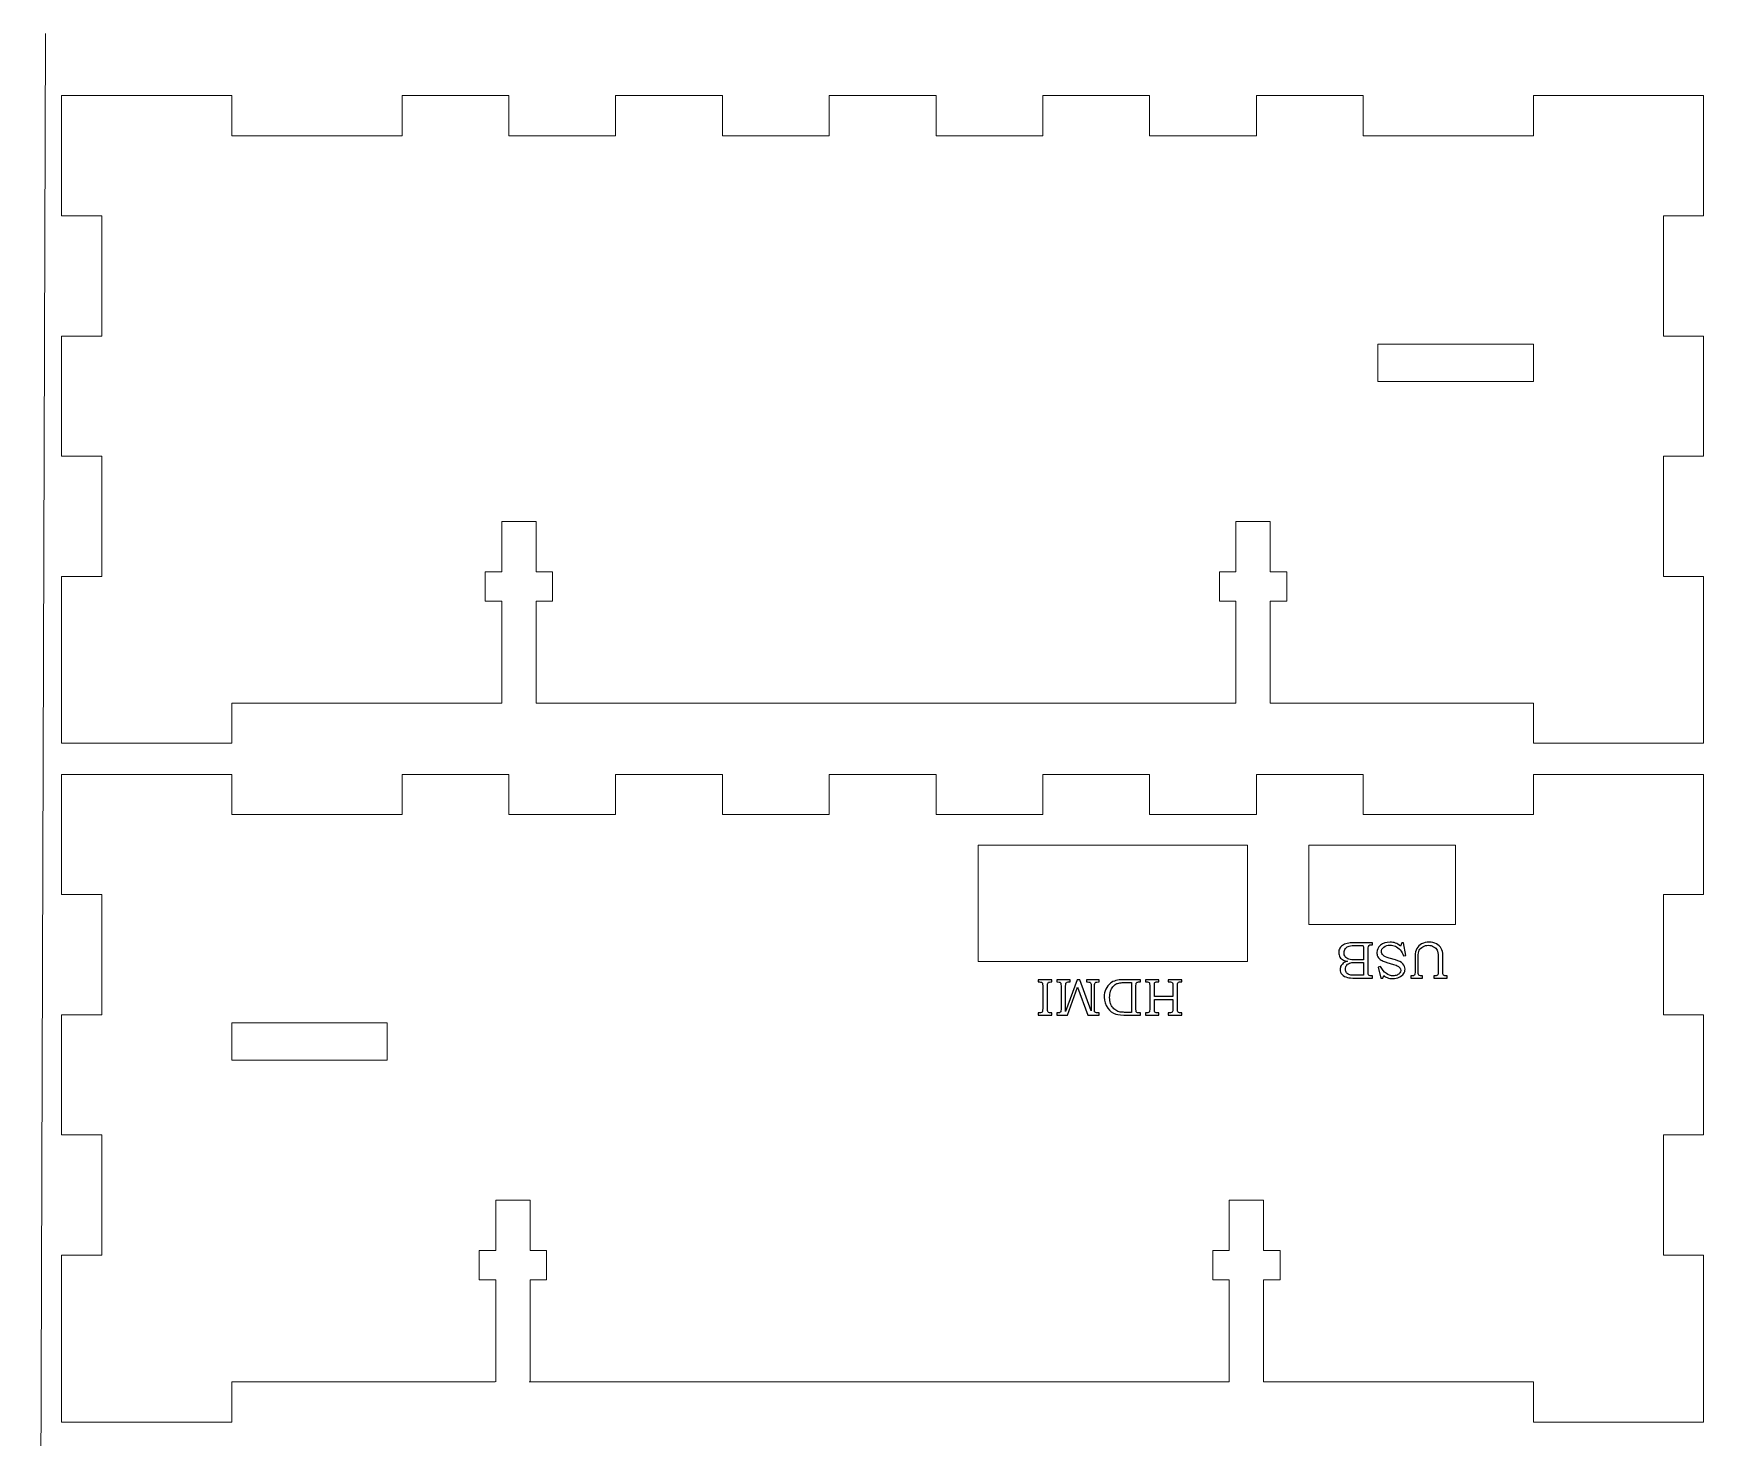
# Model space of a CAD drawing. Header units: inches. Extents: x -11.8 to 10.7, y -6 to 6.
# Drawn here: x -3.29 to 2.08, y 1.48 to 6 of the extents above; entities that cross this region are included whole.
import ezdxf

# ---------------------------------------------------------------- set-up
doc = ezdxf.new("R2010")
doc.units = ezdxf.units.IN
doc.header["$MEASUREMENT"] = 0
doc.layers.add('Layer 1', color=7, linetype='Continuous', plot=False)

msp = doc.modelspace()

# ---------------------------------------------------------------- linework, layer by layer
at = {"layer": 'Layer 1', "color": 250, "lineweight": 9}
msp.add_open_spline([(-3.2507, 6), (-3.2507, 6), (-3.2893, -6), (-3.2893, -6)], degree=3, dxfattribs=at)
at = {"layer": 'Layer 1', "lineweight": 9}
for points in [[(-2.6508, 5.8), (-2.6508, 5.8), (-3.1984, 5.8), (-3.1984, 5.8)], [(-3.1984, 5.4135), (-3.1984, 5.4135), (-3.1984, 5.8), (-3.1984, 5.8)], [(-2.6508, 5.6711), (-2.6508, 5.6711), (-2.6508, 5.8), (-2.6508, 5.8)], [(-1.7596, 5.8), (-1.7596, 5.8), (-2.1032, 5.8), (-2.1032, 5.8)], [(-2.1032, 5.8), (-2.1032, 5.8), (-2.1032, 5.6711), (-2.1032, 5.6711)], [(-1.7596, 5.6711), (-1.7596, 5.6711), (-1.7596, 5.8), (-1.7596, 5.8)], [(-1.0724, 5.8), (-1.0724, 5.8), (-1.416, 5.8), (-1.416, 5.8)], [(-1.416, 5.8), (-1.416, 5.8), (-1.416, 5.6711), (-1.416, 5.6711)], [(-1.0724, 5.6711), (-1.0724, 5.6711), (-1.0724, 5.8), (-1.0724, 5.8)], [(-0.3852, 5.8), (-0.3852, 5.8), (-0.7288, 5.8), (-0.7288, 5.8)], [(-0.7288, 5.8), (-0.7288, 5.8), (-0.7288, 5.6711), (-0.7288, 5.6711)], [(-0.3852, 5.6711), (-0.3852, 5.6711), (-0.3852, 5.8), (-0.3852, 5.8)], [(0.302, 5.8), (0.302, 5.8), (-0.0416, 5.8), (-0.0416, 5.8)], [(-0.0416, 5.8), (-0.0416, 5.8), (-0.0416, 5.6711), (-0.0416, 5.6711)], [(0.302, 5.6711), (0.302, 5.6711), (0.302, 5.8), (0.302, 5.8)], [(0.9892, 5.8), (0.9892, 5.8), (0.6456, 5.8), (0.6456, 5.8)], [(0.6456, 5.8), (0.6456, 5.8), (0.6456, 5.6711), (0.6456, 5.6711)], [(0.9892, 5.6711), (0.9892, 5.6711), (0.9892, 5.8), (0.9892, 5.8)], [(2.0844, 5.8), (2.0844, 5.8), (1.5368, 5.8), (1.5368, 5.8)], [(1.5368, 5.8), (1.5368, 5.8), (1.5368, 5.6711), (1.5368, 5.6711)], [(2.0844, 5.4135), (2.0844, 5.4135), (2.0844, 5.8), (2.0844, 5.8)], [(-2.1032, 5.6711), (-2.1032, 5.6711), (-2.6508, 5.6711), (-2.6508, 5.6711)], [(-1.416, 5.6711), (-1.416, 5.6711), (-1.7596, 5.6711), (-1.7596, 5.6711)], [(-0.7288, 5.6711), (-0.7288, 5.6711), (-1.0724, 5.6711), (-1.0724, 5.6711)], [(-0.0416, 5.6711), (-0.0416, 5.6711), (-0.3852, 5.6711), (-0.3852, 5.6711)], [(0.6456, 5.6711), (0.6456, 5.6711), (0.302, 5.6711), (0.302, 5.6711)], [(1.5368, 5.6711), (1.5368, 5.6711), (0.9892, 5.6711), (0.9892, 5.6711)], [(-3.1984, 5.4135), (-3.1984, 5.4135), (-3.0695, 5.4135), (-3.0695, 5.4135)], [(-3.0695, 5.4135), (-3.0695, 5.4135), (-3.0695, 5.0269), (-3.0695, 5.0269)], [(1.9555, 5.0269), (1.9555, 5.0269), (1.9555, 5.4135), (1.9555, 5.4135)], [(1.9555, 5.4135), (1.9555, 5.4135), (2.0844, 5.4135), (2.0844, 5.4135)], [(-3.0695, 5.0269), (-3.0695, 5.0269), (-3.1984, 5.0269), (-3.1984, 5.0269)], [(-3.1984, 4.6404), (-3.1984, 4.6404), (-3.1984, 5.0269), (-3.1984, 5.0269)], [(2.0844, 5.0269), (2.0844, 5.0269), (1.9555, 5.0269), (1.9555, 5.0269)], [(2.0844, 4.6404), (2.0844, 4.6404), (2.0844, 5.0269), (2.0844, 5.0269)], [(-3.1984, 4.6404), (-3.1984, 4.6404), (-3.0695, 4.6404), (-3.0695, 4.6404)], [(-3.0695, 4.6404), (-3.0695, 4.6404), (-3.0695, 4.2538), (-3.0695, 4.2538)], [(1.9555, 4.2538), (1.9555, 4.2538), (1.9555, 4.6404), (1.9555, 4.6404)], [(1.9555, 4.6404), (1.9555, 4.6404), (2.0844, 4.6404), (2.0844, 4.6404)], [(-1.7825, 4.2691), (-1.7825, 4.2691), (-1.7825, 4.4305), (-1.7825, 4.4305)], [(-1.7825, 4.4305), (-1.7825, 4.4305), (-1.6722, 4.4305), (-1.6722, 4.4305)], [(-1.6722, 4.4305), (-1.6722, 4.4305), (-1.6722, 4.2691), (-1.6722, 4.2691)], [(0.5797, 4.2691), (0.5797, 4.2691), (0.5797, 4.4305), (0.5797, 4.4305)], [(0.5797, 4.4305), (0.5797, 4.4305), (0.69, 4.4305), (0.69, 4.4305)], [(0.69, 4.4305), (0.69, 4.4305), (0.69, 4.2691), (0.69, 4.2691)], [(-3.0695, 4.2538), (-3.0695, 4.2538), (-3.1984, 4.2538), (-3.1984, 4.2538)], [(-3.1984, 3.7173), (-3.1984, 3.7173), (-3.1984, 4.2538), (-3.1984, 4.2538)], [(-1.8356, 4.1746), (-1.8356, 4.1746), (-1.8356, 4.2691), (-1.8356, 4.2691)], [(-1.8356, 4.2691), (-1.8356, 4.2691), (-1.7825, 4.2691), (-1.7825, 4.2691)], [(-1.6722, 4.2691), (-1.6722, 4.2691), (-1.6191, 4.2691), (-1.6191, 4.2691)], [(-1.6191, 4.2691), (-1.6191, 4.2691), (-1.6191, 4.1746), (-1.6191, 4.1746)], [(0.5266, 4.1746), (0.5266, 4.1746), (0.5266, 4.2691), (0.5266, 4.2691)], [(0.5266, 4.2691), (0.5266, 4.2691), (0.5797, 4.2691), (0.5797, 4.2691)], [(0.69, 4.2691), (0.69, 4.2691), (0.7431, 4.2691), (0.7431, 4.2691)], [(0.7431, 4.2691), (0.7431, 4.2691), (0.7431, 4.1746), (0.7431, 4.1746)], [(2.0844, 4.2538), (2.0844, 4.2538), (1.9555, 4.2538), (1.9555, 4.2538)], [(2.0844, 3.7173), (2.0844, 3.7173), (2.0844, 4.2538), (2.0844, 4.2538)], [(-1.7825, 4.1746), (-1.7825, 4.1746), (-1.8356, 4.1746), (-1.8356, 4.1746)], [(-1.7825, 3.8461), (-1.7825, 3.8461), (-1.7825, 4.1746), (-1.7825, 4.1746)], [(-1.6191, 4.1746), (-1.6191, 4.1746), (-1.6722, 4.1746), (-1.6722, 4.1746)], [(-1.6722, 4.1746), (-1.6722, 4.1746), (-1.6722, 3.8461), (-1.6722, 3.8461)], [(0.5797, 4.1746), (0.5797, 4.1746), (0.5266, 4.1746), (0.5266, 4.1746)], [(0.5797, 3.8461), (0.5797, 3.8461), (0.5797, 4.1746), (0.5797, 4.1746)], [(0.7431, 4.1746), (0.7431, 4.1746), (0.69, 4.1746), (0.69, 4.1746)], [(0.69, 4.1746), (0.69, 4.1746), (0.69, 3.8461), (0.69, 3.8461)], [(-2.6508, 3.7173), (-2.6508, 3.7173), (-2.6508, 3.8461), (-2.6508, 3.8461)], [(-2.6508, 3.8461), (-2.6508, 3.8461), (-1.7825, 3.8461), (-1.7825, 3.8461)], [(-1.6722, 3.8461), (-1.6722, 3.8461), (0.5797, 3.8461), (0.5797, 3.8461)], [(0.69, 3.8461), (0.69, 3.8461), (1.5368, 3.8461), (1.5368, 3.8461)], [(1.5368, 3.8461), (1.5368, 3.8461), (1.5368, 3.7173), (1.5368, 3.7173)], [(-3.1984, 3.7173), (-3.1984, 3.7173), (-2.6508, 3.7173), (-2.6508, 3.7173)], [(1.5368, 3.7173), (1.5368, 3.7173), (2.0844, 3.7173), (2.0844, 3.7173)], [(-3.1984, 3.2307), (-3.1984, 3.2307), (-3.1984, 3.6173), (-3.1984, 3.6173)], [(-3.1984, 3.6173), (-3.1984, 3.6173), (-2.6508, 3.6173), (-2.6508, 3.6173)], [(-2.6508, 3.6173), (-2.6508, 3.6173), (-2.6508, 3.4884), (-2.6508, 3.4884)], [(-2.1032, 3.4884), (-2.1032, 3.4884), (-2.1032, 3.6173), (-2.1032, 3.6173)], [(-2.1032, 3.6173), (-2.1032, 3.6173), (-1.7596, 3.6173), (-1.7596, 3.6173)], [(-1.7596, 3.6173), (-1.7596, 3.6173), (-1.7596, 3.4884), (-1.7596, 3.4884)], [(-1.416, 3.4884), (-1.416, 3.4884), (-1.416, 3.6173), (-1.416, 3.6173)], [(-1.416, 3.6173), (-1.416, 3.6173), (-1.0724, 3.6173), (-1.0724, 3.6173)], [(-1.0724, 3.6173), (-1.0724, 3.6173), (-1.0724, 3.4884), (-1.0724, 3.4884)], [(-0.7288, 3.4884), (-0.7288, 3.4884), (-0.7288, 3.6173), (-0.7288, 3.6173)], [(-0.7288, 3.6173), (-0.7288, 3.6173), (-0.3852, 3.6173), (-0.3852, 3.6173)], [(-0.3852, 3.6173), (-0.3852, 3.6173), (-0.3852, 3.4884), (-0.3852, 3.4884)], [(-0.0416, 3.4884), (-0.0416, 3.4884), (-0.0416, 3.6173), (-0.0416, 3.6173)], [(-0.0416, 3.6173), (-0.0416, 3.6173), (0.302, 3.6173), (0.302, 3.6173)], [(0.302, 3.6173), (0.302, 3.6173), (0.302, 3.4884), (0.302, 3.4884)], [(0.6456, 3.4884), (0.6456, 3.4884), (0.6456, 3.6173), (0.6456, 3.6173)], [(0.6456, 3.6173), (0.6456, 3.6173), (0.9892, 3.6173), (0.9892, 3.6173)], [(0.9892, 3.6173), (0.9892, 3.6173), (0.9892, 3.4884), (0.9892, 3.4884)], [(1.5368, 3.4884), (1.5368, 3.4884), (1.5368, 3.6173), (1.5368, 3.6173)], [(1.5368, 3.6173), (1.5368, 3.6173), (2.0844, 3.6173), (2.0844, 3.6173)], [(2.0844, 3.6173), (2.0844, 3.6173), (2.0844, 3.2307), (2.0844, 3.2307)], [(-2.6508, 3.4884), (-2.6508, 3.4884), (-2.1032, 3.4884), (-2.1032, 3.4884)], [(-1.7596, 3.4884), (-1.7596, 3.4884), (-1.416, 3.4884), (-1.416, 3.4884)], [(-1.0724, 3.4884), (-1.0724, 3.4884), (-0.7288, 3.4884), (-0.7288, 3.4884)], [(-0.3852, 3.4884), (-0.3852, 3.4884), (-0.0416, 3.4884), (-0.0416, 3.4884)], [(0.302, 3.4884), (0.302, 3.4884), (0.6456, 3.4884), (0.6456, 3.4884)], [(0.9892, 3.4884), (0.9892, 3.4884), (1.5368, 3.4884), (1.5368, 3.4884)], [(0.6169, 3.3897), (0.6169, 3.3897), (-0.2492, 3.3897), (-0.2492, 3.3897)], [(-0.2492, 3.3897), (-0.2492, 3.3897), (-0.2492, 3.016), (-0.2492, 3.016)], [(0.6169, 3.016), (0.6169, 3.016), (0.6169, 3.3897), (0.6169, 3.3897)], [(1.2862, 3.3897), (1.2862, 3.3897), (0.8138, 3.3897), (0.8138, 3.3897)], [(0.8138, 3.3897), (0.8138, 3.3897), (0.8138, 3.1341), (0.8138, 3.1341)], [(1.2862, 3.1341), (1.2862, 3.1341), (1.2862, 3.3897), (1.2862, 3.3897)], [(-3.0695, 3.2307), (-3.0695, 3.2307), (-3.1984, 3.2307), (-3.1984, 3.2307)], [(-3.0695, 2.8442), (-3.0695, 2.8442), (-3.0695, 3.2307), (-3.0695, 3.2307)], [(2.0844, 3.2307), (2.0844, 3.2307), (1.9555, 3.2307), (1.9555, 3.2307)], [(1.9555, 3.2307), (1.9555, 3.2307), (1.9555, 2.8442), (1.9555, 2.8442)], [(-0.2492, 3.016), (-0.2492, 3.016), (0.6169, 3.016), (0.6169, 3.016)], [(-3.1984, 2.4577), (-3.1984, 2.4577), (-3.1984, 2.8442), (-3.1984, 2.8442)], [(-3.1984, 2.8442), (-3.1984, 2.8442), (-3.0695, 2.8442), (-3.0695, 2.8442)], [(1.9555, 2.8442), (1.9555, 2.8442), (2.0844, 2.8442), (2.0844, 2.8442)], [(2.0844, 2.8442), (2.0844, 2.8442), (2.0844, 2.4577), (2.0844, 2.4577)], [(-3.0695, 2.4577), (-3.0695, 2.4577), (-3.1984, 2.4577), (-3.1984, 2.4577)], [(-3.0695, 2.0711), (-3.0695, 2.0711), (-3.0695, 2.4577), (-3.0695, 2.4577)], [(2.0844, 2.4577), (2.0844, 2.4577), (1.9555, 2.4577), (1.9555, 2.4577)], [(1.9555, 2.4577), (1.9555, 2.4577), (1.9555, 2.0711), (1.9555, 2.0711)], [(-1.6915, 2.2478), (-1.6915, 2.2478), (-1.8018, 2.2478), (-1.8018, 2.2478)], [(-1.8018, 2.2478), (-1.8018, 2.2478), (-1.8018, 2.0863), (-1.8018, 2.0863)], [(-1.6915, 2.0863), (-1.6915, 2.0863), (-1.6915, 2.2478), (-1.6915, 2.2478)], [(0.6685, 2.2478), (0.6685, 2.2478), (0.5582, 2.2478), (0.5582, 2.2478)], [(0.5582, 2.2478), (0.5582, 2.2478), (0.5582, 2.0863), (0.5582, 2.0863)], [(0.6685, 2.0863), (0.6685, 2.0863), (0.6685, 2.2478), (0.6685, 2.2478)], [(-3.1984, 1.5346), (-3.1984, 1.5346), (-3.1984, 2.0711), (-3.1984, 2.0711)], [(-3.1984, 2.0711), (-3.1984, 2.0711), (-3.0695, 2.0711), (-3.0695, 2.0711)], [(-1.8018, 2.0863), (-1.8018, 2.0863), (-1.8549, 2.0863), (-1.8549, 2.0863)], [(-1.8549, 2.0863), (-1.8549, 2.0863), (-1.8549, 1.9919), (-1.8549, 1.9919)], [(-1.6384, 2.0863), (-1.6384, 2.0863), (-1.6915, 2.0863), (-1.6915, 2.0863)], [(-1.6384, 1.9919), (-1.6384, 1.9919), (-1.6384, 2.0863), (-1.6384, 2.0863)], [(0.5582, 2.0863), (0.5582, 2.0863), (0.5051, 2.0863), (0.5051, 2.0863)], [(0.5051, 2.0863), (0.5051, 2.0863), (0.5051, 1.9919), (0.5051, 1.9919)], [(0.7216, 2.0863), (0.7216, 2.0863), (0.6685, 2.0863), (0.6685, 2.0863)], [(0.7216, 1.9919), (0.7216, 1.9919), (0.7216, 2.0863), (0.7216, 2.0863)], [(1.9555, 2.0711), (1.9555, 2.0711), (2.0844, 2.0711), (2.0844, 2.0711)], [(2.0844, 2.0711), (2.0844, 2.0711), (2.0844, 1.5346), (2.0844, 1.5346)], [(-1.8549, 1.9919), (-1.8549, 1.9919), (-1.8018, 1.9919), (-1.8018, 1.9919)], [(-1.8018, 1.9919), (-1.8018, 1.9919), (-1.8018, 1.6634), (-1.8018, 1.6634)], [(-1.6915, 1.6634), (-1.6915, 1.6634), (-1.6915, 1.9919), (-1.6915, 1.9919)], [(-1.6915, 1.9919), (-1.6915, 1.9919), (-1.6384, 1.9919), (-1.6384, 1.9919)], [(0.5051, 1.9919), (0.5051, 1.9919), (0.5582, 1.9919), (0.5582, 1.9919)], [(0.5582, 1.9919), (0.5582, 1.9919), (0.5582, 1.6634), (0.5582, 1.6634)], [(0.6685, 1.6634), (0.6685, 1.6634), (0.6685, 1.9919), (0.6685, 1.9919)], [(0.6685, 1.9919), (0.6685, 1.9919), (0.7216, 1.9919), (0.7216, 1.9919)], [(-1.804, 1.6634), (-1.804, 1.6634), (-2.6508, 1.6634), (-2.6508, 1.6634)], [(-2.6508, 1.6634), (-2.6508, 1.6634), (-2.6508, 1.5346), (-2.6508, 1.5346)], [(0.5582, 1.6634), (0.5582, 1.6634), (-1.6937, 1.6634), (-1.6937, 1.6634)], [(1.5368, 1.6634), (1.5368, 1.6634), (0.6685, 1.6634), (0.6685, 1.6634)], [(1.5368, 1.5346), (1.5368, 1.5346), (1.5368, 1.6634), (1.5368, 1.6634)], [(-2.6508, 1.5346), (-2.6508, 1.5346), (-3.1984, 1.5346), (-3.1984, 1.5346)], [(2.0844, 1.5346), (2.0844, 1.5346), (1.5368, 1.5346), (1.5368, 1.5346)]]:
    msp.add_open_spline(points, degree=3, dxfattribs=at)
at = {"layer": 'Layer 1', "color": 250, "lineweight": 9}
for points in [[(1.5368, 4.8811), (1.5368, 4.8811), (1.5368, 5.0011), (1.5368, 5.0011), (1.5368, 5.0011), (1.0368, 5.0011), (1.0368, 5.0011), (1.0368, 5.0011), (1.0368, 4.8811), (1.0368, 4.8811), (1.0368, 4.8811), (1.5368, 4.8811), (1.5368, 4.8811)], [(-2.6508, 2.6984), (-2.6508, 2.6984), (-2.6508, 2.8184), (-2.6508, 2.8184), (-2.6508, 2.8184), (-2.1508, 2.8184), (-2.1508, 2.8184), (-2.1508, 2.8184), (-2.1508, 2.6984), (-2.1508, 2.6984), (-2.1508, 2.6984), (-2.6508, 2.6984), (-2.6508, 2.6984)]]:
    msp.add_open_spline(points, degree=3, knots=[0, 0, 0, 0, 0.25, 0.25, 0.25, 0.5, 0.5, 0.5, 0.75, 0.75, 0.75, 1, 1, 1, 1], dxfattribs=at)
at = {"layer": 'Layer 1', "lineweight": 15}
msp.add_open_spline([(0.8138, 3.1341), (0.8138, 3.1341), (1.2862, 3.1341), (1.2862, 3.1341)], degree=3, dxfattribs=at)
at = {"layer": 'Layer 1'}
for points, knots in [([(1.0195, 2.9623), (1.0195, 2.9623), (0.9654, 2.9623), (0.9654, 2.9623), (0.9522, 2.9623), (0.9432, 2.9629), (0.9383, 2.9641), (0.9311, 2.9659), (0.9253, 2.969), (0.9211, 2.9736), (0.9169, 2.9781), (0.9148, 2.9836), (0.9148, 2.99), (0.9148, 2.9946), (0.9159, 2.9987), (0.9181, 3.0024), (0.9204, 3.006), (0.9236, 3.0092), (0.9278, 3.0118), (0.9306, 3.0135), (0.9342, 3.0149), (0.9389, 3.0161), (0.933, 3.0172), (0.9285, 3.0185), (0.9254, 3.02), (0.9208, 3.0223), (0.9171, 3.0255), (0.9144, 3.0298), (0.9117, 3.034), (0.9103, 3.0388), (0.9103, 3.0441), (0.9103, 3.0493), (0.9116, 3.054), (0.9143, 3.0584), (0.917, 3.0628), (0.9207, 3.0664), (0.9256, 3.0693), (0.9304, 3.0721), (0.9361, 3.0739), (0.9426, 3.0747), (0.949, 3.0755), (0.9557, 3.0758), (0.9625, 3.0758), (0.9625, 3.0758), (1.0195, 3.0758), (1.0195, 3.0758), (1.0195, 3.0758), (1.0195, 3.069), (1.0195, 3.069), (1.0195, 3.069), (1.0156, 3.069), (1.0156, 3.069), (1.0119, 3.069), (1.0094, 3.0685), (1.0081, 3.0673), (1.0061, 3.0657), (1.0051, 3.0632), (1.0051, 3.0595), (1.0051, 3.0595), (1.0051, 2.9807), (1.0051, 2.9807), (1.0051, 2.977), (1.0054, 2.9744), (1.006, 2.973), (1.0066, 2.9717), (1.0075, 2.9707), (1.0087, 2.9701), (1.0099, 2.9695), (1.0122, 2.9692), (1.0156, 2.9692), (1.0156, 2.9692), (1.0195, 2.9692), (1.0195, 2.9692), (1.0195, 2.9692), (1.0195, 2.9623), (1.0195, 2.9623)], [0, 0, 0, 0, 0.04, 0.04, 0.04, 0.08, 0.08, 0.08, 0.12, 0.12, 0.12, 0.16, 0.16, 0.16, 0.2, 0.2, 0.2, 0.24, 0.24, 0.24, 0.28, 0.28, 0.28, 0.32, 0.32, 0.32, 0.36, 0.36, 0.36, 0.4, 0.4, 0.4, 0.44, 0.44, 0.44, 0.48, 0.48, 0.48, 0.52, 0.52, 0.52, 0.56, 0.56, 0.56, 0.6, 0.6, 0.6, 0.64, 0.64, 0.64, 0.68, 0.68, 0.68, 0.72, 0.72, 0.72, 0.76, 0.76, 0.76, 0.8, 0.8, 0.8, 0.84, 0.84, 0.84, 0.88, 0.88, 0.88, 0.92, 0.92, 0.92, 0.96, 0.96, 0.96, 1, 1, 1, 1]), ([(0.9901, 3.0207), (0.9901, 3.0207), (0.9901, 3.0579), (0.9901, 3.0579), (0.9901, 3.0617), (0.99, 3.0639), (0.9896, 3.0646), (0.9892, 3.0655), (0.9883, 3.0662), (0.987, 3.0666), (0.9861, 3.0669), (0.9835, 3.067), (0.9792, 3.067), (0.9792, 3.067), (0.9681, 3.067), (0.9681, 3.067), (0.9571, 3.067), (0.9492, 3.0664), (0.9445, 3.0652), (0.9398, 3.064), (0.9358, 3.0614), (0.9324, 3.0575), (0.9291, 3.0535), (0.9275, 3.0488), (0.9275, 3.0433), (0.9275, 3.0386), (0.9288, 3.0345), (0.9315, 3.0309), (0.9342, 3.0273), (0.9379, 3.0247), (0.9427, 3.0231), (0.9475, 3.0215), (0.9559, 3.0207), (0.9681, 3.0207), (0.9681, 3.0207), (0.9901, 3.0207), (0.9901, 3.0207)], [0, 0, 0, 0, 0.083333, 0.083333, 0.083333, 0.166667, 0.166667, 0.166667, 0.25, 0.25, 0.25, 0.333333, 0.333333, 0.333333, 0.416667, 0.416667, 0.416667, 0.5, 0.5, 0.5, 0.583333, 0.583333, 0.583333, 0.666667, 0.666667, 0.666667, 0.75, 0.75, 0.75, 0.833333, 0.833333, 0.833333, 0.916667, 0.916667, 0.916667, 1, 1, 1, 1]), ([(1.0519, 2.9623), (1.0519, 2.9623), (1.046, 2.9623), (1.046, 2.9623), (1.046, 2.9623), (1.0373, 2.9973), (1.0373, 2.9973), (1.0373, 2.9973), (1.0448, 2.9997), (1.0448, 2.9997), (1.0496, 2.9899), (1.056, 2.9822), (1.0639, 2.9766), (1.0704, 2.9719), (1.0776, 2.9695), (1.0856, 2.9695), (1.0903, 2.9695), (1.0946, 2.9704), (1.0984, 2.9721), (1.1022, 2.9738), (1.1051, 2.976), (1.107, 2.9787), (1.1089, 2.9814), (1.1098, 2.9842), (1.1098, 2.987), (1.1098, 2.9895), (1.1091, 2.992), (1.1076, 2.9944), (1.1062, 2.9968), (1.1039, 2.9989), (1.1009, 3.0007), (1.0979, 3.0025), (1.093, 3.0044), (1.0862, 3.0064), (1.0862, 3.0064), (1.0649, 3.0125), (1.0649, 3.0125), (1.0623, 3.0133), (1.0586, 3.0147), (1.0536, 3.0169), (1.0486, 3.0191), (1.0448, 3.0213), (1.042, 3.0238), (1.0392, 3.0262), (1.0371, 3.0291), (1.0355, 3.0326), (1.0339, 3.0361), (1.0332, 3.0399), (1.0332, 3.044), (1.0332, 3.053), (1.0371, 3.0608), (1.045, 3.0676), (1.0529, 3.0743), (1.0631, 3.0777), (1.0756, 3.0777), (1.0821, 3.0777), (1.0879, 3.0767), (1.093, 3.0749), (1.0981, 3.073), (1.1036, 3.0697), (1.1095, 3.0649), (1.1095, 3.0649), (1.1132, 3.0758), (1.1132, 3.0758), (1.1132, 3.0758), (1.1189, 3.0758), (1.1189, 3.0758), (1.1189, 3.0758), (1.1265, 3.035), (1.1265, 3.035), (1.1265, 3.035), (1.119, 3.0335), (1.119, 3.0335), (1.1162, 3.041), (1.1126, 3.0474), (1.1079, 3.0526), (1.1034, 3.0579), (1.0983, 3.0618), (1.0927, 3.0645), (1.0871, 3.0672), (1.0815, 3.0685), (1.0757, 3.0685), (1.0679, 3.0685), (1.061, 3.0662), (1.0552, 3.0615), (1.0503, 3.0575), (1.0478, 3.0529), (1.0478, 3.0475), (1.0478, 3.0426), (1.0496, 3.0386), (1.0531, 3.0354), (1.0567, 3.0323), (1.0631, 3.0294), (1.0724, 3.0267), (1.0724, 3.0267), (1.0927, 3.0208), (1.0927, 3.0208), (1.1041, 3.0175), (1.1122, 3.0133), (1.1168, 3.0082), (1.1215, 3.003), (1.1238, 2.9971), (1.1238, 2.9905), (1.1238, 2.9853), (1.1223, 2.9805), (1.1193, 2.9761), (1.1162, 2.9717), (1.1116, 2.968), (1.1053, 2.965), (1.099, 2.962), (1.0921, 2.9605), (1.0846, 2.9605), (1.0783, 2.9605), (1.0723, 2.9616), (1.0666, 2.9638), (1.0625, 2.9653), (1.0587, 2.9675), (1.0553, 2.9703), (1.0553, 2.9703), (1.0519, 2.9623), (1.0519, 2.9623)], [0, 0, 0, 0, 0.025, 0.025, 0.025, 0.05, 0.05, 0.05, 0.075, 0.075, 0.075, 0.1, 0.1, 0.1, 0.125, 0.125, 0.125, 0.15, 0.15, 0.15, 0.175, 0.175, 0.175, 0.2, 0.2, 0.2, 0.225, 0.225, 0.225, 0.25, 0.25, 0.25, 0.275, 0.275, 0.275, 0.3, 0.3, 0.3, 0.325, 0.325, 0.325, 0.35, 0.35, 0.35, 0.375, 0.375, 0.375, 0.4, 0.4, 0.4, 0.425, 0.425, 0.425, 0.45, 0.45, 0.45, 0.475, 0.475, 0.475, 0.5, 0.5, 0.5, 0.525, 0.525, 0.525, 0.55, 0.55, 0.55, 0.575, 0.575, 0.575, 0.6, 0.6, 0.6, 0.625, 0.625, 0.625, 0.65, 0.65, 0.65, 0.675, 0.675, 0.675, 0.7, 0.7, 0.7, 0.725, 0.725, 0.725, 0.75, 0.75, 0.75, 0.775, 0.775, 0.775, 0.8, 0.8, 0.8, 0.825, 0.825, 0.825, 0.85, 0.85, 0.85, 0.875, 0.875, 0.875, 0.9, 0.9, 0.9, 0.925, 0.925, 0.925, 0.95, 0.95, 0.95, 0.975, 0.975, 0.975, 1, 1, 1, 1]), ([(1.2598, 2.9623), (1.2598, 2.9623), (1.216, 2.9623), (1.216, 2.9623), (1.216, 2.9623), (1.216, 2.9692), (1.216, 2.9692), (1.216, 2.9692), (1.2189, 2.9692), (1.2189, 2.9692), (1.2225, 2.9692), (1.225, 2.9695), (1.2266, 2.9702), (1.2277, 2.9708), (1.2286, 2.9717), (1.2292, 2.973), (1.2298, 2.9743), (1.2301, 2.9769), (1.2301, 2.9808), (1.2301, 2.9808), (1.2301, 3.0319), (1.2301, 3.0319), (1.2301, 3.041), (1.229, 3.0478), (1.2268, 3.0522), (1.2246, 3.0565), (1.2209, 3.0602), (1.2158, 3.0632), (1.2106, 3.0662), (1.205, 3.0677), (1.1988, 3.0677), (1.1926, 3.0677), (1.1867, 3.0661), (1.1812, 3.0629), (1.1756, 3.0597), (1.1717, 3.0559), (1.1695, 3.0515), (1.1672, 3.0471), (1.1661, 3.0402), (1.1661, 3.0307), (1.1661, 3.0307), (1.1661, 2.9817), (1.1661, 2.9817), (1.1661, 2.9781), (1.1665, 2.9755), (1.1672, 2.9739), (1.1679, 2.9723), (1.169, 2.9711), (1.1704, 2.9703), (1.1719, 2.9696), (1.1741, 2.9692), (1.1771, 2.9692), (1.1771, 2.9692), (1.1803, 2.9692), (1.1803, 2.9692), (1.1803, 2.9692), (1.1803, 2.9623), (1.1803, 2.9623), (1.1803, 2.9623), (1.1425, 2.9623), (1.1425, 2.9623), (1.1425, 2.9623), (1.1425, 2.9692), (1.1425, 2.9692), (1.1425, 2.9692), (1.1451, 2.9692), (1.1451, 2.9692), (1.1494, 2.9692), (1.1523, 2.97), (1.1539, 2.9716), (1.1555, 2.9733), (1.1563, 2.9763), (1.1563, 2.9808), (1.1563, 2.9808), (1.1563, 3.0331), (1.1563, 3.0331), (1.1563, 3.0427), (1.1581, 3.0506), (1.1617, 3.057), (1.1653, 3.0633), (1.1705, 3.0684), (1.1773, 3.0721), (1.1842, 3.0758), (1.1921, 3.0777), (1.2012, 3.0777), (1.2098, 3.0777), (1.2176, 3.0758), (1.2248, 3.072), (1.2319, 3.0682), (1.2371, 3.0635), (1.2405, 3.0578), (1.2438, 3.0521), (1.2455, 3.045), (1.2455, 3.0365), (1.2455, 3.0365), (1.2455, 2.9808), (1.2455, 2.9808), (1.2455, 2.9773), (1.2458, 2.9747), (1.2464, 2.9733), (1.2471, 2.9718), (1.248, 2.9708), (1.2493, 2.9702), (1.2505, 2.9695), (1.2527, 2.9692), (1.2557, 2.9692), (1.2557, 2.9692), (1.2598, 2.9692), (1.2598, 2.9692), (1.2598, 2.9692), (1.2598, 2.9623), (1.2598, 2.9623)], [0, 0, 0, 0, 0.027027, 0.027027, 0.027027, 0.054054, 0.054054, 0.054054, 0.081081, 0.081081, 0.081081, 0.108108, 0.108108, 0.108108, 0.135135, 0.135135, 0.135135, 0.162162, 0.162162, 0.162162, 0.189189, 0.189189, 0.189189, 0.216216, 0.216216, 0.216216, 0.243243, 0.243243, 0.243243, 0.27027, 0.27027, 0.27027, 0.297297, 0.297297, 0.297297, 0.324324, 0.324324, 0.324324, 0.351351, 0.351351, 0.351351, 0.378378, 0.378378, 0.378378, 0.405405, 0.405405, 0.405405, 0.432432, 0.432432, 0.432432, 0.459459, 0.459459, 0.459459, 0.486486, 0.486486, 0.486486, 0.513514, 0.513514, 0.513514, 0.540541, 0.540541, 0.540541, 0.567568, 0.567568, 0.567568, 0.594595, 0.594595, 0.594595, 0.621622, 0.621622, 0.621622, 0.648649, 0.648649, 0.648649, 0.675676, 0.675676, 0.675676, 0.702703, 0.702703, 0.702703, 0.72973, 0.72973, 0.72973, 0.756757, 0.756757, 0.756757, 0.783784, 0.783784, 0.783784, 0.810811, 0.810811, 0.810811, 0.837838, 0.837838, 0.837838, 0.864865, 0.864865, 0.864865, 0.891892, 0.891892, 0.891892, 0.918919, 0.918919, 0.918919, 0.945946, 0.945946, 0.945946, 0.972973, 0.972973, 0.972973, 1, 1, 1, 1]), ([(0.9901, 2.9713), (0.9901, 2.9713), (0.9901, 3.0128), (0.9901, 3.0128), (0.9901, 3.0128), (0.9692, 3.0128), (0.9692, 3.0128), (0.9595, 3.0128), (0.9528, 3.0124), (0.9492, 3.0115), (0.9436, 3.01), (0.9392, 3.0075), (0.9363, 3.004), (0.9333, 3.0005), (0.9318, 2.996), (0.9318, 2.9904), (0.9318, 2.9858), (0.9332, 2.9819), (0.9359, 2.9788), (0.9386, 2.9757), (0.9422, 2.9735), (0.9467, 2.9724), (0.9497, 2.9717), (0.9558, 2.9713), (0.9651, 2.9713), (0.9651, 2.9713), (0.9901, 2.9713), (0.9901, 2.9713)], [0, 0, 0, 0, 0.111111, 0.111111, 0.111111, 0.222222, 0.222222, 0.222222, 0.333333, 0.333333, 0.333333, 0.444444, 0.444444, 0.444444, 0.555556, 0.555556, 0.555556, 0.666667, 0.666667, 0.666667, 0.777778, 0.777778, 0.777778, 0.888889, 0.888889, 0.888889, 1, 1, 1, 1]), ([(-0.0127, 2.8432), (-0.0127, 2.8432), (-0.0561, 2.8432), (-0.0561, 2.8432), (-0.0561, 2.8432), (-0.0561, 2.85), (-0.0561, 2.85), (-0.0561, 2.85), (-0.0527, 2.85), (-0.0527, 2.85), (-0.0496, 2.85), (-0.0473, 2.8504), (-0.0459, 2.8513), (-0.0445, 2.8522), (-0.0435, 2.8534), (-0.0429, 2.855), (-0.0422, 2.8566), (-0.0419, 2.8597), (-0.0419, 2.8643), (-0.0419, 2.8643), (-0.0419, 2.9375), (-0.0419, 2.9375), (-0.0419, 2.9412), (-0.0422, 2.9438), (-0.0429, 2.9454), (-0.0436, 2.9469), (-0.0446, 2.9481), (-0.0459, 2.9488), (-0.0472, 2.9495), (-0.0494, 2.9498), (-0.0527, 2.9498), (-0.0527, 2.9498), (-0.0561, 2.9498), (-0.0561, 2.9498), (-0.0561, 2.9498), (-0.0561, 2.9567), (-0.0561, 2.9567), (-0.0561, 2.9567), (-0.0127, 2.9567), (-0.0127, 2.9567), (-0.0127, 2.9567), (-0.0127, 2.9498), (-0.0127, 2.9498), (-0.0127, 2.9498), (-0.0163, 2.9498), (-0.0163, 2.9498), (-0.0195, 2.9498), (-0.0218, 2.9495), (-0.0231, 2.9487), (-0.0244, 2.948), (-0.0254, 2.9469), (-0.026, 2.9456), (-0.0266, 2.9442), (-0.0269, 2.9415), (-0.0269, 2.9375), (-0.0269, 2.9375), (-0.0269, 2.8628), (-0.0269, 2.8628), (-0.0269, 2.8586), (-0.0266, 2.8557), (-0.026, 2.8543), (-0.0254, 2.8528), (-0.0244, 2.8517), (-0.0231, 2.851), (-0.0218, 2.8503), (-0.0195, 2.85), (-0.0163, 2.85), (-0.0163, 2.85), (-0.0127, 2.85), (-0.0127, 2.85), (-0.0127, 2.85), (-0.0127, 2.8432), (-0.0127, 2.8432)], [0, 0, 0, 0, 0.041667, 0.041667, 0.041667, 0.083333, 0.083333, 0.083333, 0.125, 0.125, 0.125, 0.166667, 0.166667, 0.166667, 0.208333, 0.208333, 0.208333, 0.25, 0.25, 0.25, 0.291667, 0.291667, 0.291667, 0.333333, 0.333333, 0.333333, 0.375, 0.375, 0.375, 0.416667, 0.416667, 0.416667, 0.458333, 0.458333, 0.458333, 0.5, 0.5, 0.5, 0.541667, 0.541667, 0.541667, 0.583333, 0.583333, 0.583333, 0.625, 0.625, 0.625, 0.666667, 0.666667, 0.666667, 0.708333, 0.708333, 0.708333, 0.75, 0.75, 0.75, 0.791667, 0.791667, 0.791667, 0.833333, 0.833333, 0.833333, 0.875, 0.875, 0.875, 0.916667, 0.916667, 0.916667, 0.958333, 0.958333, 0.958333, 1, 1, 1, 1]), ([(0.1394, 2.8432), (0.1394, 2.8432), (0.1036, 2.8432), (0.1036, 2.8432), (0.1036, 2.8432), (0.07, 2.9331), (0.07, 2.9331), (0.07, 2.9331), (0.0374, 2.8432), (0.0374, 2.8432), (0.0374, 2.8432), (0.0031, 2.8432), (0.0031, 2.8432), (0.0031, 2.8432), (0.0031, 2.85), (0.0031, 2.85), (0.0031, 2.85), (0.006, 2.85), (0.006, 2.85), (0.0095, 2.85), (0.0118, 2.8503), (0.0131, 2.8509), (0.0143, 2.8515), (0.0152, 2.8526), (0.0159, 2.8541), (0.0166, 2.8556), (0.0169, 2.8581), (0.0169, 2.8615), (0.0169, 2.8615), (0.0169, 2.9363), (0.0169, 2.9363), (0.0169, 2.9411), (0.0167, 2.9441), (0.0161, 2.9455), (0.0155, 2.9469), (0.0146, 2.948), (0.0133, 2.9487), (0.012, 2.9495), (0.0096, 2.9498), (0.006, 2.9498), (0.006, 2.9498), (0.0031, 2.9498), (0.0031, 2.9498), (0.0031, 2.9498), (0.0031, 2.9567), (0.0031, 2.9567), (0.0031, 2.9567), (0.0461, 2.9567), (0.0461, 2.9567), (0.0461, 2.9567), (0.0461, 2.9498), (0.0461, 2.9498), (0.0461, 2.9498), (0.043, 2.9498), (0.043, 2.9498), (0.0403, 2.9498), (0.0382, 2.9496), (0.0369, 2.9492), (0.0357, 2.9487), (0.0346, 2.948), (0.0338, 2.947), (0.0329, 2.946), (0.0325, 2.945), (0.0324, 2.9439), (0.0321, 2.9417), (0.0319, 2.9399), (0.0319, 2.9387), (0.0319, 2.9387), (0.0319, 2.8551), (0.0319, 2.8551), (0.0319, 2.8551), (0.0689, 2.9567), (0.0689, 2.9567), (0.0689, 2.9567), (0.077, 2.9567), (0.077, 2.9567), (0.077, 2.9567), (0.1144, 2.8566), (0.1144, 2.8566), (0.1144, 2.8566), (0.1144, 2.937), (0.1144, 2.937), (0.1144, 2.9411), (0.1141, 2.9439), (0.1134, 2.9453), (0.1127, 2.9467), (0.1116, 2.9479), (0.1101, 2.9486), (0.1086, 2.9494), (0.1059, 2.9498), (0.1021, 2.9498), (0.1021, 2.9498), (0.0994, 2.9498), (0.0994, 2.9498), (0.0994, 2.9498), (0.0994, 2.9567), (0.0994, 2.9567), (0.0994, 2.9567), (0.1394, 2.9567), (0.1394, 2.9567), (0.1394, 2.9567), (0.1394, 2.9498), (0.1394, 2.9498), (0.1394, 2.9498), (0.1372, 2.9498), (0.1372, 2.9498), (0.1333, 2.9498), (0.1306, 2.9494), (0.1289, 2.9486), (0.1272, 2.9478), (0.1261, 2.9466), (0.1253, 2.9452), (0.1246, 2.9437), (0.1243, 2.9407), (0.1243, 2.9363), (0.1243, 2.9363), (0.1243, 2.862), (0.1243, 2.862), (0.1243, 2.8579), (0.1246, 2.8552), (0.1252, 2.8539), (0.1258, 2.8526), (0.1268, 2.8516), (0.1281, 2.851), (0.1295, 2.8503), (0.132, 2.85), (0.1355, 2.85), (0.1355, 2.85), (0.1394, 2.85), (0.1394, 2.85), (0.1394, 2.85), (0.1394, 2.8432), (0.1394, 2.8432)], [0, 0, 0, 0, 0.022727, 0.022727, 0.022727, 0.045455, 0.045455, 0.045455, 0.068182, 0.068182, 0.068182, 0.090909, 0.090909, 0.090909, 0.113636, 0.113636, 0.113636, 0.136364, 0.136364, 0.136364, 0.159091, 0.159091, 0.159091, 0.181818, 0.181818, 0.181818, 0.204545, 0.204545, 0.204545, 0.227273, 0.227273, 0.227273, 0.25, 0.25, 0.25, 0.272727, 0.272727, 0.272727, 0.295455, 0.295455, 0.295455, 0.318182, 0.318182, 0.318182, 0.340909, 0.340909, 0.340909, 0.363636, 0.363636, 0.363636, 0.386364, 0.386364, 0.386364, 0.409091, 0.409091, 0.409091, 0.431818, 0.431818, 0.431818, 0.454545, 0.454545, 0.454545, 0.477273, 0.477273, 0.477273, 0.5, 0.5, 0.5, 0.522727, 0.522727, 0.522727, 0.545455, 0.545455, 0.545455, 0.568182, 0.568182, 0.568182, 0.590909, 0.590909, 0.590909, 0.613636, 0.613636, 0.613636, 0.636364, 0.636364, 0.636364, 0.659091, 0.659091, 0.659091, 0.681818, 0.681818, 0.681818, 0.704545, 0.704545, 0.704545, 0.727273, 0.727273, 0.727273, 0.75, 0.75, 0.75, 0.772727, 0.772727, 0.772727, 0.795455, 0.795455, 0.795455, 0.818182, 0.818182, 0.818182, 0.840909, 0.840909, 0.840909, 0.863636, 0.863636, 0.863636, 0.886364, 0.886364, 0.886364, 0.909091, 0.909091, 0.909091, 0.931818, 0.931818, 0.931818, 0.954545, 0.954545, 0.954545, 0.977273, 0.977273, 0.977273, 1, 1, 1, 1]), ([(0.2727, 2.85), (0.2727, 2.85), (0.2727, 2.8432), (0.2727, 2.8432), (0.2727, 2.8432), (0.2322, 2.8432), (0.2322, 2.8432), (0.2136, 2.8432), (0.2007, 2.8443), (0.1934, 2.8467), (0.1826, 2.8501), (0.1738, 2.8564), (0.1671, 2.8658), (0.1596, 2.8761), (0.1559, 2.8879), (0.1559, 2.9013), (0.1559, 2.9104), (0.1578, 2.9189), (0.1614, 2.9268), (0.1651, 2.9346), (0.1699, 2.9409), (0.1759, 2.9457), (0.1808, 2.9497), (0.1868, 2.9525), (0.1937, 2.9542), (0.2006, 2.9558), (0.2076, 2.9567), (0.2147, 2.9567), (0.2147, 2.9567), (0.2727, 2.9567), (0.2727, 2.9567), (0.2727, 2.9567), (0.2727, 2.9498), (0.2727, 2.9498), (0.2727, 2.9498), (0.268, 2.9498), (0.268, 2.9498), (0.268, 2.9498), (0.2665, 2.9499), (0.2665, 2.9499), (0.2645, 2.9499), (0.2628, 2.9495), (0.2616, 2.9487), (0.2603, 2.9479), (0.2594, 2.9468), (0.2588, 2.9455), (0.2584, 2.9444), (0.2582, 2.9421), (0.2582, 2.9383), (0.2582, 2.9383), (0.2582, 2.8623), (0.2582, 2.8623), (0.2582, 2.858), (0.2585, 2.8552), (0.2591, 2.854), (0.2598, 2.8523), (0.2611, 2.8511), (0.2627, 2.8505), (0.2637, 2.8502), (0.2671, 2.85), (0.2727, 2.85)], [0, 0, 0, 0, 0.05, 0.05, 0.05, 0.1, 0.1, 0.1, 0.15, 0.15, 0.15, 0.2, 0.2, 0.2, 0.25, 0.25, 0.25, 0.3, 0.3, 0.3, 0.35, 0.35, 0.35, 0.4, 0.4, 0.4, 0.45, 0.45, 0.45, 0.5, 0.5, 0.5, 0.55, 0.55, 0.55, 0.6, 0.6, 0.6, 0.65, 0.65, 0.65, 0.7, 0.7, 0.7, 0.75, 0.75, 0.75, 0.8, 0.8, 0.8, 0.85, 0.85, 0.85, 0.9, 0.9, 0.9, 0.95, 0.95, 0.95, 1, 1, 1, 1]), ([(0.4061, 2.8432), (0.4061, 2.8432), (0.3622, 2.8432), (0.3622, 2.8432), (0.3622, 2.8432), (0.3622, 2.85), (0.3622, 2.85), (0.3622, 2.85), (0.3652, 2.85), (0.3652, 2.85), (0.3687, 2.85), (0.3712, 2.8503), (0.3727, 2.851), (0.3742, 2.8516), (0.3752, 2.8528), (0.3758, 2.8544), (0.3763, 2.8556), (0.3766, 2.8581), (0.3766, 2.862), (0.3766, 2.862), (0.3766, 2.8937), (0.3766, 2.8937), (0.3766, 2.8937), (0.3176, 2.8937), (0.3176, 2.8937), (0.3176, 2.8937), (0.3176, 2.8628), (0.3176, 2.8628), (0.3176, 2.8586), (0.3177, 2.8561), (0.318, 2.8552), (0.3184, 2.8535), (0.3193, 2.8522), (0.3207, 2.8513), (0.3222, 2.8504), (0.3244, 2.85), (0.3273, 2.85), (0.3273, 2.85), (0.3317, 2.85), (0.3317, 2.85), (0.3317, 2.85), (0.3317, 2.8432), (0.3317, 2.8432), (0.3317, 2.8432), (0.2884, 2.8432), (0.2884, 2.8432), (0.2884, 2.8432), (0.2884, 2.85), (0.2884, 2.85), (0.2884, 2.85), (0.2923, 2.85), (0.2923, 2.85), (0.2953, 2.85), (0.2975, 2.8503), (0.2988, 2.851), (0.3, 2.8517), (0.3009, 2.8526), (0.3014, 2.8538), (0.302, 2.855), (0.3022, 2.8575), (0.3022, 2.8613), (0.3022, 2.8613), (0.3022, 2.9387), (0.3022, 2.9387), (0.3022, 2.943), (0.3019, 2.9457), (0.3014, 2.9469), (0.3009, 2.948), (0.2998, 2.9489), (0.2982, 2.9493), (0.2972, 2.9497), (0.2939, 2.9498), (0.2884, 2.9498), (0.2884, 2.9498), (0.2884, 2.9567), (0.2884, 2.9567), (0.2884, 2.9567), (0.3317, 2.9567), (0.3317, 2.9567), (0.3317, 2.9567), (0.3317, 2.9498), (0.3317, 2.9498), (0.3317, 2.9498), (0.3286, 2.9498), (0.3286, 2.9498), (0.3246, 2.9498), (0.3219, 2.9496), (0.3206, 2.949), (0.3193, 2.9485), (0.3184, 2.9476), (0.3181, 2.9464), (0.3177, 2.9455), (0.3176, 2.9427), (0.3176, 2.9378), (0.3176, 2.9378), (0.3176, 2.9025), (0.3176, 2.9025), (0.3176, 2.9025), (0.3766, 2.9025), (0.3766, 2.9025), (0.3766, 2.9025), (0.3766, 2.9387), (0.3766, 2.9387), (0.3766, 2.943), (0.3763, 2.9457), (0.3757, 2.9469), (0.3751, 2.9481), (0.374, 2.9489), (0.3724, 2.9493), (0.3712, 2.9497), (0.3678, 2.9498), (0.3622, 2.9498), (0.3622, 2.9498), (0.3622, 2.9567), (0.3622, 2.9567), (0.3622, 2.9567), (0.4061, 2.9567), (0.4061, 2.9567), (0.4061, 2.9567), (0.4061, 2.9498), (0.4061, 2.9498), (0.4061, 2.9498), (0.4033, 2.9498), (0.4033, 2.9498), (0.3991, 2.9498), (0.3964, 2.9496), (0.3954, 2.9491), (0.3943, 2.9487), (0.3934, 2.9478), (0.3928, 2.9465), (0.3922, 2.9452), (0.3919, 2.9428), (0.3919, 2.9395), (0.3919, 2.9395), (0.3919, 2.8613), (0.3919, 2.8613), (0.3919, 2.8578), (0.3922, 2.8554), (0.3927, 2.854), (0.3933, 2.8526), (0.3942, 2.8516), (0.3954, 2.851), (0.3966, 2.8503), (0.3987, 2.85), (0.4015, 2.85), (0.4015, 2.85), (0.4061, 2.85), (0.4061, 2.85), (0.4061, 2.85), (0.4061, 2.8432), (0.4061, 2.8432)], [0, 0, 0, 0, 0.02, 0.02, 0.02, 0.04, 0.04, 0.04, 0.06, 0.06, 0.06, 0.08, 0.08, 0.08, 0.1, 0.1, 0.1, 0.12, 0.12, 0.12, 0.14, 0.14, 0.14, 0.16, 0.16, 0.16, 0.18, 0.18, 0.18, 0.2, 0.2, 0.2, 0.22, 0.22, 0.22, 0.24, 0.24, 0.24, 0.26, 0.26, 0.26, 0.28, 0.28, 0.28, 0.3, 0.3, 0.3, 0.32, 0.32, 0.32, 0.34, 0.34, 0.34, 0.36, 0.36, 0.36, 0.38, 0.38, 0.38, 0.4, 0.4, 0.4, 0.42, 0.42, 0.42, 0.44, 0.44, 0.44, 0.46, 0.46, 0.46, 0.48, 0.48, 0.48, 0.5, 0.5, 0.5, 0.52, 0.52, 0.52, 0.54, 0.54, 0.54, 0.56, 0.56, 0.56, 0.58, 0.58, 0.58, 0.6, 0.6, 0.6, 0.62, 0.62, 0.62, 0.64, 0.64, 0.64, 0.66, 0.66, 0.66, 0.68, 0.68, 0.68, 0.7, 0.7, 0.7, 0.72, 0.72, 0.72, 0.74, 0.74, 0.74, 0.76, 0.76, 0.76, 0.78, 0.78, 0.78, 0.8, 0.8, 0.8, 0.82, 0.82, 0.82, 0.84, 0.84, 0.84, 0.86, 0.86, 0.86, 0.88, 0.88, 0.88, 0.9, 0.9, 0.9, 0.92, 0.92, 0.92, 0.94, 0.94, 0.94, 0.96, 0.96, 0.96, 0.98, 0.98, 0.98, 1, 1, 1, 1]), ([(0.2432, 2.9478), (0.2432, 2.9478), (0.2187, 2.9478), (0.2187, 2.9478), (0.2162, 2.9478), (0.2122, 2.9474), (0.2065, 2.9465), (0.2008, 2.9457), (0.1968, 2.9446), (0.1943, 2.9434), (0.1908, 2.9415), (0.1873, 2.9385), (0.1839, 2.9344), (0.1806, 2.9303), (0.178, 2.9254), (0.1761, 2.9197), (0.1743, 2.914), (0.1734, 2.9074), (0.1734, 2.9), (0.1734, 2.8927), (0.1743, 2.8864), (0.1761, 2.881), (0.178, 2.8756), (0.1807, 2.8708), (0.1844, 2.8665), (0.188, 2.8622), (0.1921, 2.8589), (0.1966, 2.8567), (0.2011, 2.8544), (0.2061, 2.853), (0.2116, 2.8524), (0.2146, 2.8521), (0.2196, 2.852), (0.2266, 2.852), (0.2266, 2.852), (0.2432, 2.852), (0.2432, 2.852), (0.2432, 2.852), (0.2432, 2.9478), (0.2432, 2.9478)], [0, 0, 0, 0, 0.076923, 0.076923, 0.076923, 0.153846, 0.153846, 0.153846, 0.230769, 0.230769, 0.230769, 0.307692, 0.307692, 0.307692, 0.384615, 0.384615, 0.384615, 0.461538, 0.461538, 0.461538, 0.538462, 0.538462, 0.538462, 0.615385, 0.615385, 0.615385, 0.692308, 0.692308, 0.692308, 0.769231, 0.769231, 0.769231, 0.846154, 0.846154, 0.846154, 0.923077, 0.923077, 0.923077, 1, 1, 1, 1])]:
    msp.add_open_spline(points, degree=3, knots=knots, dxfattribs=at)

doc.saveas('drawing.dxf')
